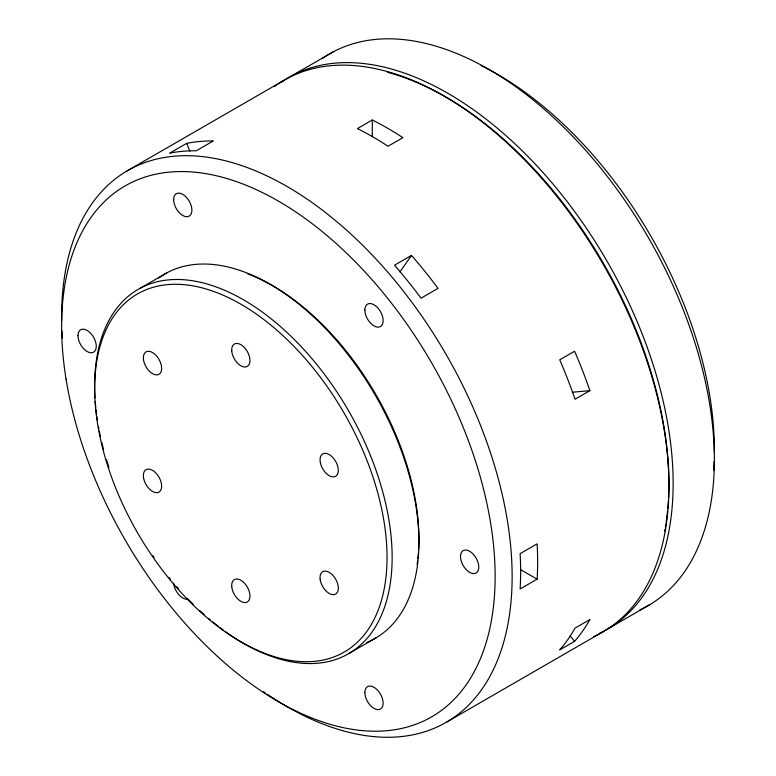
<?xml version="1.0" encoding="UTF-8"?>
<svg xmlns="http://www.w3.org/2000/svg" width="776" height="776" viewBox="0 0 776 776"><rect width="100%" height="100%" fill="white"/><g stroke="black" fill="none" stroke-linecap="round" stroke-linejoin="round"><path stroke-width="1.16" d="M399.892 271.92L411.493 255.411A318.558 183.922 60 0 1 438.003 288.381L420.999 298.197A318.558 183.922 60 0 0 394.499 265.227L411.493 255.411M126.963 170.972L283.793 80.432M292.232 75.534L333.457 51.73M186.764 143.337L169.76 153.144A318.558 183.922 60 0 1 196.26 150.777L213.264 140.96A318.558 183.922 60 0 0 186.764 143.337L189.79 151.126M372.305 119.989L357.435 128.583A318.558 183.922 60 0 1 388.029 146.247L402.909 137.662A318.558 183.922 60 0 0 372.305 119.989L372.305 136.828M140.601 288.022L167.374 272.57M589.886 390.658L575.006 399.242A318.558 183.922 60 0 0 559.709 359.812L574.58 351.227A318.558 183.922 60 0 1 589.876 390.658L572.3 392.229M349.365 653.247L376.137 637.794M537.118 579.177L520.114 588.984A318.558 183.922 60 0 0 520.114 553.657L537.118 543.84A318.558 183.922 60 0 1 537.118 579.177L520.599 569.642M574.58 641.325L559.709 649.91A318.558 183.922 60 0 0 575.006 628.143L589.886 619.558A318.558 183.922 60 0 1 574.58 641.325L570.088 635.738M608.355 628.589L649.58 604.785M446.801 721.99L603.631 631.441M61.663 320.866A318.558 183.922 60 0 1 290.835 188.704A318.558 183.922 60 0 1 511.83 589.896A318.558 183.922 60 0 1 267.4 694.355M265.46 693.036A318.558 183.922 60 0 1 263.53 691.697M62.381 338.094A318.558 183.922 60 0 1 61.973 331.139M274.5 86.553A318.558 183.922 60 0 1 276.314 85.253M278.147 83.983A318.558 183.922 60 0 1 604.262 266.197A318.558 183.922 60 0 1 593.756 636.562M187.326 599.208A12.92 7.459 60 0 1 173.649 583.096M387.476 72.275A315.551 182.185 60 0 1 668.553 497.484M668.398 500.404A315.551 182.185 60 0 1 667.787 508.484M667.564 510.763A315.551 182.185 60 0 1 666.138 522.219M665.886 523.916A315.551 182.185 60 0 1 665.381 526.943M664.974 529.29A315.551 182.185 60 0 1 664.537 531.608M247.457 273.724A206.765 119.378 60 0 1 418.652 549.039M418.448 552.318A206.765 119.378 60 0 1 417.857 558.739M417.575 561.106A206.765 119.378 60 0 1 417.09 564.608M158.566 278.07A210.364 121.454 60 0 1 376.137 396.701A210.364 121.454 60 0 1 366.835 642.431M95.002 397.836A210.364 121.454 60 0 1 242.558 299.274A210.364 121.454 60 0 1 391.89 567.304A210.364 121.454 60 0 1 225.195 631.489M223.43 630.209A210.364 121.454 60 0 1 219.909 627.571M218.153 626.222A210.364 121.454 60 0 1 212.905 622.042M210.296 619.878A210.364 121.454 60 0 1 208.56 618.404M204.253 614.64A210.364 121.454 60 0 1 199.975 610.741M193.214 604.252A210.364 121.454 60 0 1 187.394 598.325M178.451 588.567A210.364 121.454 60 0 1 176.86 586.734M170.429 579.071A210.364 121.454 60 0 1 169.023 577.334M154.172 557.449A210.364 121.454 60 0 1 152.882 555.577M108.989 467.53A210.364 121.454 60 0 1 106.438 459.489M103.509 449.188A210.364 121.454 60 0 1 101.782 442.359M100.492 436.694A210.364 121.454 60 0 1 100.007 434.434M99.774 433.309A210.364 121.454 60 0 1 99.318 431.058M98.882 428.818A210.364 121.454 60 0 1 98.474 426.577M97.359 419.903A210.364 121.454 60 0 1 96.874 416.596M96.583 414.394A210.364 121.454 60 0 1 96.02 409.776M95.768 407.371A210.364 121.454 60 0 1 95.244 401.386M322.176 58.598A318.558 183.922 60 0 1 648.629 238.057A318.558 183.922 60 0 1 639.841 609.917M481.11 65.601A306.539 176.976 60 0 1 714.366 452.175M714.133 461.439A306.539 176.976 60 0 1 713.6 470.508M280.951 82.401A318.558 183.922 60 0 1 606.929 261.027A318.558 183.922 60 0 1 599.615 633.245M66.028 378.969A306.539 176.976 60 0 0 422.192 721.68A306.539 176.976 60 0 0 346.92 253.519A306.539 176.976 60 0 0 66.028 378.969M364.865 310.07A12.92 7.459 60 0 0 378.572 327.123A12.92 7.459 60 0 0 378.572 308.838A12.92 7.459 60 0 0 364.865 310.07M173.62 199.645A12.92 7.459 60 0 0 187.326 216.698A12.92 7.459 60 0 0 187.326 198.423A12.92 7.459 60 0 0 173.62 199.645M364.865 692.58A12.92 7.459 60 0 0 378.572 709.623A12.92 7.459 60 0 0 378.572 691.348A12.92 7.459 60 0 0 364.865 692.58M460.498 556.528A12.92 7.459 60 0 0 474.204 573.58A12.92 7.459 60 0 0 474.204 555.306A12.92 7.459 60 0 0 460.498 556.528M77.988 335.698A12.92 7.459 60 0 0 91.694 352.74A12.92 7.459 60 0 0 91.694 334.466A12.92 7.459 60 0 0 77.988 335.698M97.601 424.065A206.765 119.378 60 0 0 337.793 655.332A206.765 119.378 60 0 0 287.139 339.597A206.765 119.378 60 0 0 97.601 424.065M143.492 359.589A12.92 7.459 60 0 0 158.285 374.614A12.92 7.459 60 0 0 155.753 355.117A12.92 7.459 60 0 0 143.492 359.589M231.733 350.81A12.92 7.459 60 0 0 246.041 366.893A12.92 7.459 60 0 0 244.76 347.949A12.92 7.459 60 0 0 231.733 350.81M320.313 462.506A12.92 7.459 60 0 0 335.513 476.367A12.92 7.459 60 0 0 331.721 456.443A12.92 7.459 60 0 0 320.313 462.506M320.158 579.371A12.92 7.459 60 0 0 334.96 594.397A12.92 7.459 60 0 0 332.419 574.89A12.92 7.459 60 0 0 320.158 579.371M231.733 586.375A12.92 7.459 60 0 0 246.041 602.457A12.92 7.459 60 0 0 244.76 583.513A12.92 7.459 60 0 0 231.733 586.375M143.638 478.288A12.92 7.459 60 0 0 158.838 492.149A12.92 7.459 60 0 0 155.054 472.225A12.92 7.459 60 0 0 143.638 478.288"/></g></svg>
